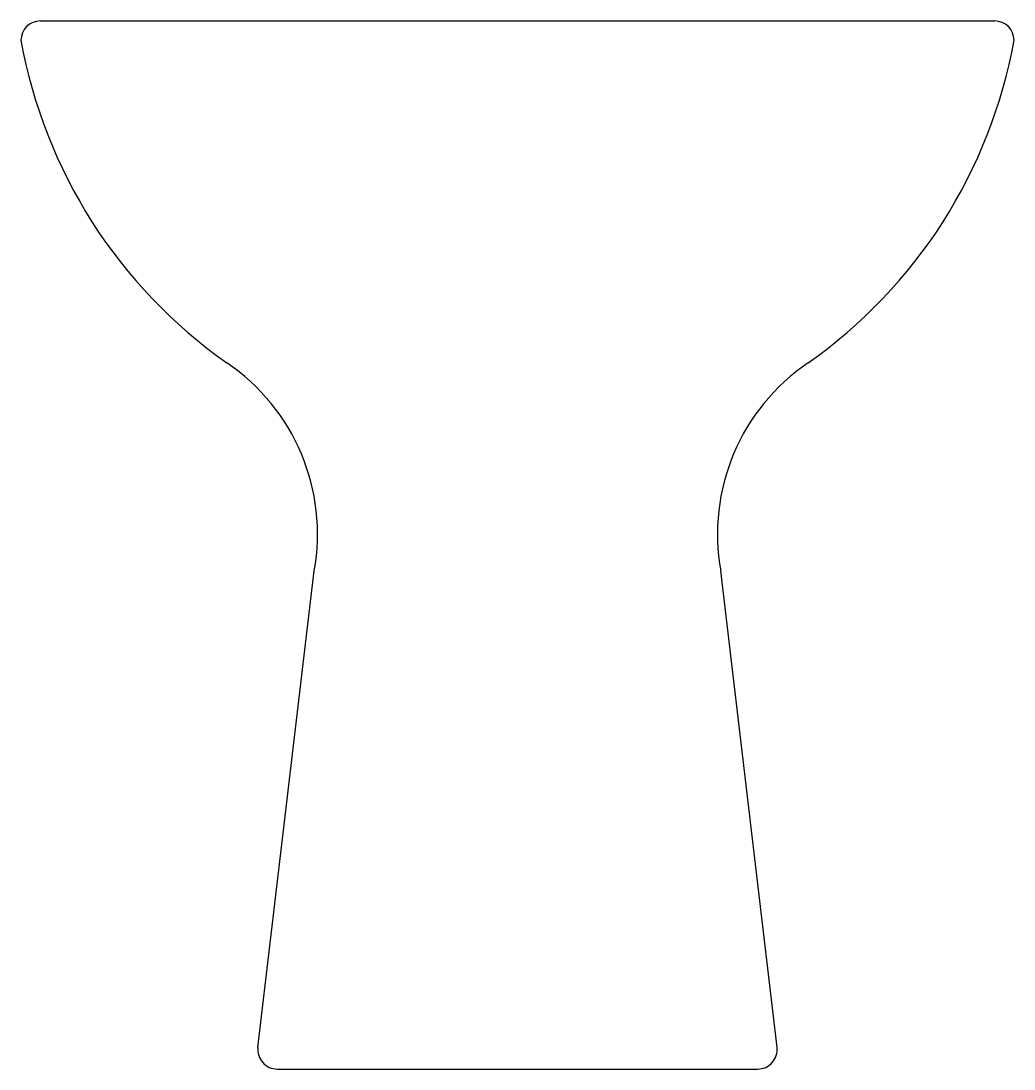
# Model space of a CAD drawing. Extents: x -866.574 to -866.214, y 508.91 to 509.29.
import ezdxf

# ---------------------------------------------------------------- set-up
doc = ezdxf.new("R2010")
doc.units = 0
doc.header["$LTSCALE"] = 50
doc.header["$MEASUREMENT"] = 0
doc.layers.add('A-PECAS', color=2, linetype='CONTINUOUS')

msp = doc.modelspace()

# ---------------------------------------------------------------- linework, layer by layer
at = {"layer": 'A-PECAS'}
for p, q in [((-866.5667461986245, 509.2895427745792), (-866.2207461986245, 509.2895427745792)), ((-866.4878243081362, 508.9173623634579), (-866.4674569201816, 509.0901210613176)), ((-866.2996680891129, 508.9173623634579), (-866.3200354770674, 509.0901210613176)), ((-866.4808724541338, 508.9095427745792), (-866.3066199431153, 508.9095427745792))]:
    msp.add_line(p, q, dxfattribs=at)
for centre, radius, start, end in [((-866.5667461986245, 509.2825427745792), 0.006999999999999999, 90, 180), ((-866.2207461986245, 509.2825427745792), 0.006999999999999999, 0, 90), ((-866.3944163884863, 509.3146899374485), 0.1821884213794504, 190.1630552821972, 234.9081969366994), ((-866.3930760087627, 509.3146899374485), 0.1821884213794504, 305.0918030633006, 349.8369447178029), ((-866.5412461986245, 509.1035427745792), 0.075, 349.6910340323994, 55.85947826421872), ((-866.2462461986245, 509.1035427745792), 0.075, 124.1405217357813, 190.3089659676006), ((-866.4808724541338, 508.9165427745792), 0.006999999999999999, 173.2761511354648, 270), ((-866.3066199431153, 508.9165427745792), 0.006999999999999999, 269.9999999999999, 6.72384886453503)]:
    msp.add_arc(centre, radius, start, end, dxfattribs=at)

doc.saveas('drawing.dxf')
